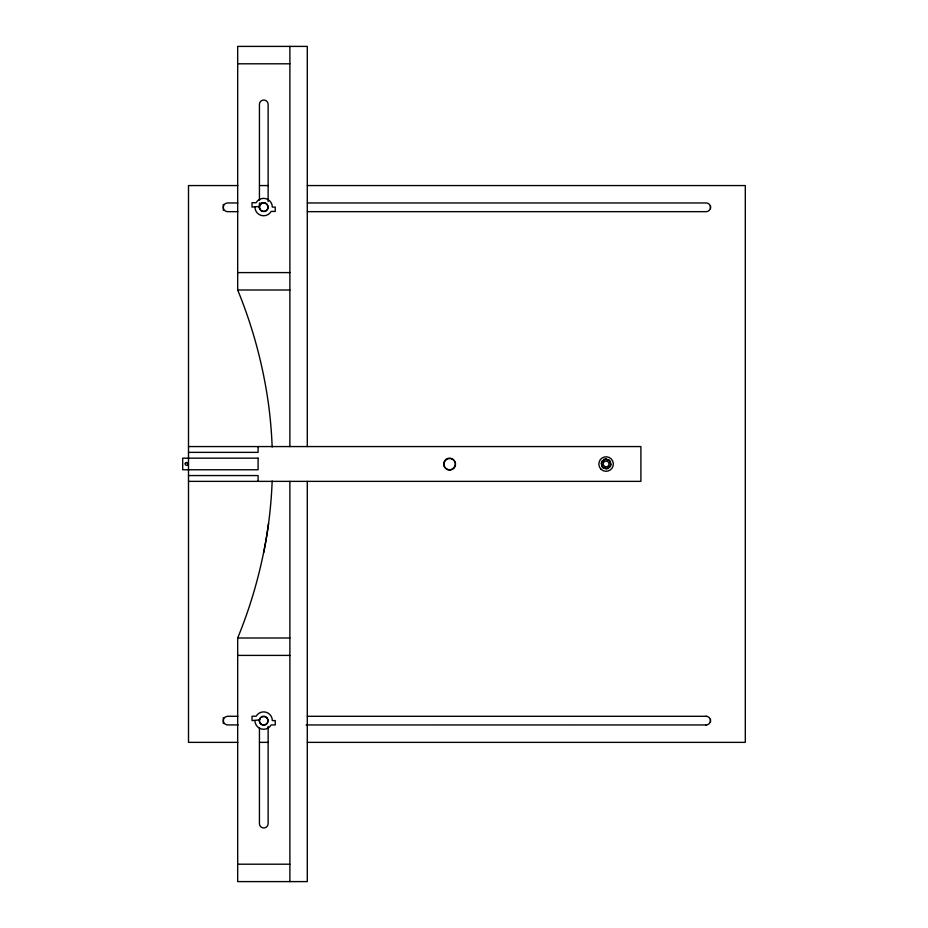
<?xml version="1.0" encoding="UTF-8"?>
<svg xmlns="http://www.w3.org/2000/svg" width="928" height="928" viewBox="0 0 928 928"><rect width="100%" height="100%" fill="white"/><g stroke="black" fill="none" stroke-linecap="round" stroke-linejoin="round"><path stroke-width="1.39" d="M267.02 209.774A4.35 4.35 0 0 0 267.925 207.71L267.937 206.573A4.35 4.35 0 0 0 259.318 206.422L259.295 207.559A4.35 4.35 0 0 0 266.208 210.563M261.916 724.571A4.35 4.35 0 0 0 267.948 721.23L267.972 720.093A4.35 4.35 0 0 0 259.353 719.942L259.33 721.079A4.35 4.35 0 0 0 260.942 723.991M444.129 462.817L444.118 465.67M455.335 465.775A5.8 5.8 0 0 0 448.236 458.676A5.8 5.8 0 0 0 445.637 468.373A5.8 5.8 0 0 0 455.335 465.775L455.335 462.782M307.284 481.4L307.284 881.6L237.684 881.6L237.684 638C252.764 601.274 263.146 562.693 268.563 523.357M254.922 207.072A8.7 8.7 0 0 0 271.15 211.422L275.222 211.422L275.222 207.072L272.322 207.072A8.7 8.7 0 0 0 256.082 202.722L252.022 202.722L252.022 207.072L259.318 206.422M254.945 720.58A8.7 8.7 0 0 0 271.185 724.93L275.245 724.93L275.245 720.58L272.345 720.58A8.7 8.7 0 0 0 256.116 716.23L252.045 716.23L252.045 720.58L259.353 719.942M188.129 463.93A1.45 1.438 0 0 0 187.05 462.538L185.646 462.886L185.275 464.29A1.45 1.438 0 0 0 188.071 464.29L187.932 463.188M705.918 716.3L707.275 716.416A4.35 4.35 0 0 1 707.275 724.826L705.918 724.942M237.684 63.8L289.884 63.8M237.8 185.565L188.5 185.565L188.5 742.365L237.8 742.365M259.55 185.565L268.25 185.565M307.4 185.565L745.3 185.565L745.3 742.365L307.4 742.365M237.8 202.965L227.65 202.965A4.35 4.35 0 0 0 223.3 207.315A4.35 4.35 0 0 0 227.65 211.665L237.8 211.665M261 202.965L265.35 202.965M307.4 202.965L706.15 202.965A4.35 4.35 0 0 1 710.5 207.315A4.35 4.35 0 0 1 706.15 211.665L307.4 211.665M237.684 272.6L289.884 272.6M307.284 446.6L307.284 46.4L237.684 46.4L237.684 290L289.884 290M188.5 446.565L640.9 446.565L640.9 481.365L188.5 481.365M188.5 452.365L258.1 452.365L258.1 446.565M188.5 475.565L258.1 475.565L258.1 481.365M237.684 638L289.884 638M237.684 655.4L289.884 655.4M237.8 716.3L227.325 716.277A4.35 4.35 0 0 0 226.838 724.896L238.113 724.954M307.365 716.3L706.382 716.3M306.182 724.954L706.382 724.942M259.55 742.365L268.25 742.365M237.684 864.2L289.884 864.2M237.684 290C252.764 326.726 263.146 365.307 268.563 404.643A452.4 452.4 0 0 1 272.159 446.994M710.5 205.819L710.5 208.707M710.5 719.235L710.5 722.123M289.884 46.4L289.884 446.6M289.884 481.4L289.884 881.6M268.134 201.55L268.134 104.4A4.35 4.35 0 0 0 263.784 100.05A4.35 4.35 0 0 0 259.434 104.4L259.434 200.1M268.134 726.45L268.134 823.6A4.35 4.35 0 0 1 263.784 827.95A4.35 4.35 0 0 1 259.434 823.6L259.434 727.9M259.434 203L259.434 207.35A4.35 4.35 0 0 0 259.573 208.475M223.3 204.415L223.3 210.215M223.3 717.715L223.3 723.515M185.217 463.93A1.45 1.438 0 0 1 185.646 462.921M185.739 462.817A1.23 1.218 0 0 1 186.563 462.48M455.103 465.473A5.8 5.8 0 0 1 446.171 468.721A5.8 5.8 0 0 1 446.171 459.221A5.8 5.8 0 0 1 455.103 462.469M272.159 481.006A452.4 452.4 0 0 1 263.691 552.728M259.434 720.65A4.35 4.35 0 0 1 259.573 719.525M604.151 459.29L601.066 463.316L603.014 468.002L608.049 468.652L611.134 464.626L609.186 459.94L604.151 459.29M606.088 458.873L601.704 461.413L601.704 466.482L606.088 469.023L610.485 466.482L610.485 461.413L606.088 458.873M258.1 458.165L182.7 458.165L182.7 469.765L258.1 469.765L258.1 458.165M604.65 466.482A2.9 2.9 0 0 0 609 463.965A2.9 2.9 0 0 0 604.65 461.46A2.9 2.9 0 0 0 604.65 466.482M600.973 469.174A7.25 7.25 0 0 0 613.106 465.914A7.25 7.25 0 0 0 604.221 457.04A7.25 7.25 0 0 0 600.973 469.174M260.907 210.47A4.35 4.35 0 0 0 268.053 208.069A4.35 4.35 0 0 0 262.404 203.093A4.35 4.35 0 0 0 260.907 210.47M260.849 724.049A4.35 4.35 0 0 0 267.995 721.648A4.35 4.35 0 0 0 262.346 716.671A4.35 4.35 0 0 0 260.849 724.049"/></g></svg>
